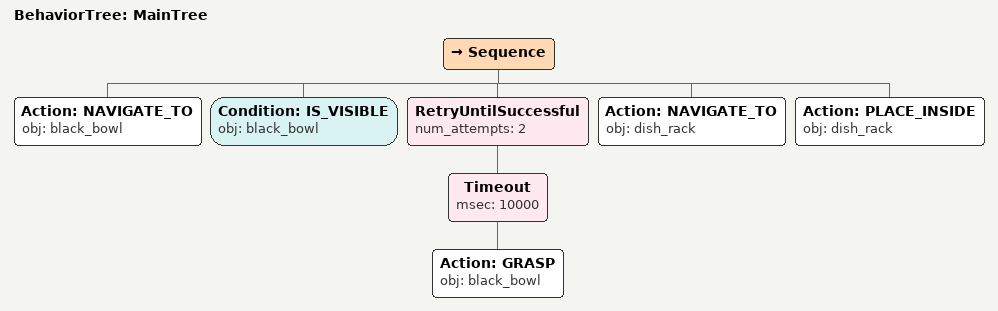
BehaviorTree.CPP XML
<root main_tree_to_execute="MainTree">
  <BehaviorTree ID="MainTree">
    <Sequence>
      <!-- Navigate to black_bowl -->
      <Action ID="NAVIGATE_TO" obj="black_bowl" />
      <!-- Check black_bowl is visible before GRASP -->
      <Condition ID="IS_VISIBLE" obj="black_bowl" />
      <!-- Retry GRASP black_bowl up to 2 attempts -->
      <RetryUntilSuccessful num_attempts="2">
        <!-- Timeout: GRASP black_bowl within 10s -->
        <Timeout msec="10000">
          <!-- Grasp black_bowl -->
          <Action ID="GRASP" obj="black_bowl" />
        </Timeout>
      </RetryUntilSuccessful>
      <!-- Navigate to dish_rack -->
      <Action ID="NAVIGATE_TO" obj="dish_rack" />
      <!-- Place inside dish_rack -->
      <Action ID="PLACE_INSIDE" obj="dish_rack" />
    </Sequence>
  </BehaviorTree>
</root>
